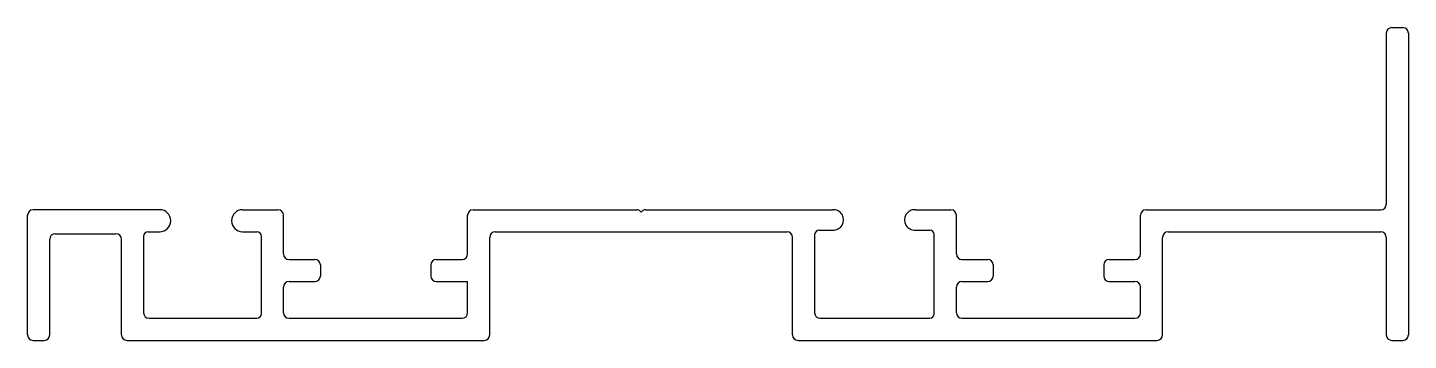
# Model space of a CAD drawing. Extents: x 2.9 to 77.9, y 1.7 to 18.7.
import ezdxf

# ---------------------------------------------------------------- set-up
doc = ezdxf.new("R2010")
doc.units = 0
doc.layers.get('0').update_dxf_attribs({"linetype": 'CONTINUOUS'})

msp = doc.modelspace()

# ---------------------------------------------------------------- linework, layer by layer
for p, q in [((76.663, 18.394), (76.663, 9.094)), ((76.963, 18.694), (77.563, 18.694)), ((77.863, 18.394), (77.863, 1.994)), ((2.863, 1.994), (2.863, 8.494)), ((10.038, 8.794), (3.163, 8.794)), ((14.538, 8.794), (16.463, 8.794)), ((16.763, 6.394), (16.763, 8.494)), ((26.763, 6.394), (26.763, 8.494)), ((27.063, 8.794), (35.959, 8.794)), ((36.136, 8.721), (36.188, 8.669)), ((36.188, 8.669), (36.24, 8.721)), ((36.416, 8.794), (46.588, 8.794)), ((51.088, 8.794), (53.013, 8.794)), ((53.313, 6.394), (53.313, 8.494)), ((63.313, 6.394), (63.313, 8.494)), ((63.613, 8.794), (76.363, 8.794)), ((9.413, 7.594), (10.038, 7.594)), ((14.538, 7.594), (15.313, 7.594)), ((28.263, 7.594), (44.113, 7.594)), ((45.863, 7.694), (46.588, 7.694)), ((51.088, 7.694), (51.863, 7.694)), ((64.813, 7.594), (76.363, 7.594)), ((4.063, 1.994), (4.063, 7.194)), ((4.363, 7.494), (7.663, 7.494)), ((7.963, 1.994), (7.963, 7.194)), ((9.163, 7.344), (9.163, 3.194)), ((15.563, 3.144), (15.563, 7.344)), ((27.963, 1.994), (27.963, 7.294)), ((44.413, 1.994), (44.413, 7.294)), ((45.613, 7.444), (45.613, 3.194)), ((52.113, 3.144), (52.113, 7.444)), ((64.513, 1.994), (64.513, 7.294)), ((76.663, 7.294), (76.663, 1.994)), ((17.063, 6.094), (18.463, 6.094)), ((25.063, 6.094), (26.463, 6.094)), ((53.613, 6.094), (55.013, 6.094)), ((61.613, 6.094), (63.013, 6.094)), ((18.763, 5.794), (18.763, 5.194)), ((24.763, 5.794), (24.763, 5.194)), ((55.313, 5.794), (55.313, 5.194)), ((61.313, 5.794), (61.313, 5.194)), ((16.763, 3.194), (16.763, 4.594)), ((17.063, 4.894), (18.463, 4.894)), ((25.063, 4.894), (26.763, 4.894)), ((26.763, 3.194), (26.763, 4.894)), ((53.313, 3.194), (53.313, 4.594)), ((53.613, 4.894), (55.013, 4.894)), ((61.613, 4.894), (63.013, 4.894)), ((63.313, 3.194), (63.313, 4.594)), ((9.463, 2.894), (15.313, 2.894)), ((17.063, 2.894), (26.463, 2.894)), ((45.913, 2.894), (51.863, 2.894)), ((53.613, 2.894), (63.013, 2.894)), ((3.163, 1.694), (3.763, 1.694)), ((8.263, 1.694), (27.663, 1.694)), ((44.713, 1.694), (64.213, 1.694)), ((76.963, 1.694), (77.563, 1.694))]:
    msp.add_line(p, q)
for centre, radius, start, end in [((76.963, 18.394), 0.3, 90, 180), ((77.563, 18.394), 0.3, 0, 90), ((76.363, 9.094), 0.3, 270, 360), ((3.163, 8.494), 0.3, 90, 180), ((10.038, 8.194), 0.6, 270, 90), ((14.538, 8.194), 0.6, 90, 270), ((16.463, 8.494), 0.3, 0, 90), ((27.063, 8.494), 0.3, 90, 180), ((35.959, 8.544), 0.25, 45, 90), ((36.416, 8.544), 0.25, 90, 135), ((46.636, 8.244), 0.552, 265.02089, 94.97911), ((51.04, 8.244), 0.552, 85.02089, 274.97911), ((53.013, 8.494), 0.3, 0, 90), ((63.613, 8.494), 0.3, 90, 180), ((9.413, 7.344), 0.25, 90, 180), ((15.313, 7.344), 0.25, 0, 90), ((28.263, 7.294), 0.3, 90, 180), ((44.113, 7.294), 0.3, 0, 90), ((45.863, 7.444), 0.25, 90, 180), ((51.863, 7.444), 0.25, 0, 90), ((64.813, 7.294), 0.3, 90, 180), ((76.363, 7.294), 0.3, 0, 90), ((4.363, 7.194), 0.3, 90, 180), ((7.663, 7.194), 0.3, 0, 90), ((17.063, 6.394), 0.3, 180, 270), ((18.463, 5.794), 0.3, 0, 90), ((25.063, 5.794), 0.3, 90, 180), ((26.463, 6.394), 0.3, 270, 0), ((53.613, 6.394), 0.3, 180, 270), ((55.013, 5.794), 0.3, 0, 90), ((61.613, 5.794), 0.3, 90, 180), ((63.013, 6.394), 0.3, 270, 0), ((17.063, 4.594), 0.3, 90, 180), ((18.463, 5.194), 0.3, 270, 360), ((25.063, 5.194), 0.3, 180, 270), ((53.613, 4.594), 0.3, 90, 180), ((55.013, 5.194), 0.3, 270, 360), ((61.613, 5.194), 0.3, 180, 270), ((63.013, 4.594), 0.3, 0, 90), ((9.463, 3.194), 0.3, 180, 270), ((15.313, 3.144), 0.25, 270, 0), ((17.063, 3.194), 0.3, 180, 270), ((26.463, 3.194), 0.3, 270, 360), ((45.913, 3.194), 0.3, 180, 270), ((51.863, 3.144), 0.25, 270, 0), ((53.613, 3.194), 0.3, 180, 270), ((63.013, 3.194), 0.3, 270, 360), ((3.163, 1.994), 0.3, 180, 270), ((3.763, 1.994), 0.3, 270, 360), ((8.263, 1.994), 0.3, 180, 270), ((27.663, 1.994), 0.3, 270, 360), ((44.713, 1.994), 0.3, 180, 270), ((64.213, 1.994), 0.3, 270, 360), ((76.963, 1.994), 0.3, 180, 270), ((77.563, 1.994), 0.3, 270, 360)]:
    msp.add_arc(centre, radius, start, end)

doc.saveas('drawing.dxf')
